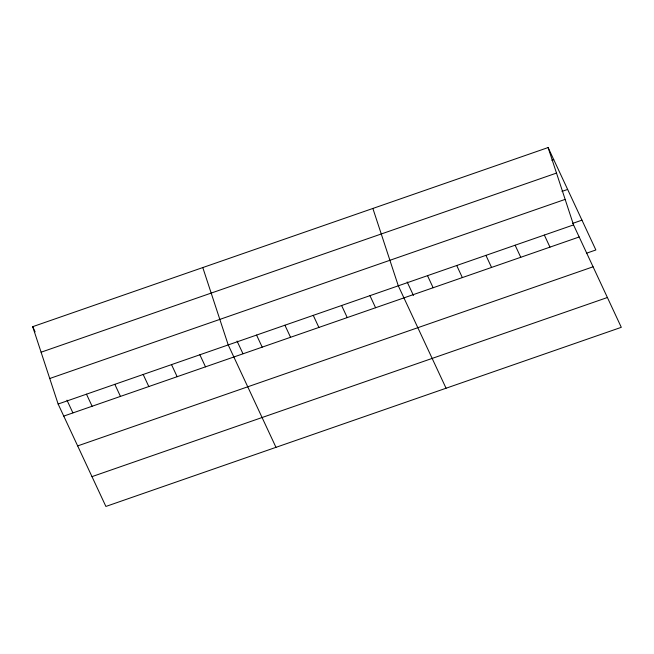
<?xml version="1.0" encoding="UTF-8"?>
<svg xmlns="http://www.w3.org/2000/svg" width="654" height="654" viewBox="0 0 654 654"><rect width="100%" height="100%" fill="white"/><g stroke="black" fill="none" stroke-linecap="round" stroke-linejoin="round"><path stroke-width="0.98" d="M548.109 147.551L573.542 224.911L621.3 327.327L105.891 506.449L58.132 404.033L32.7 326.673L548.109 147.551L595.868 249.967L586.442 253.245M551.853 160.279L553.742 159.625M41.096 352.204L556.505 173.081M561.99 191.401L567.639 189.439M49.745 378.502L565.154 199.388M572.544 223.431L581.962 220.153M58.132 404.033L573.542 224.911M63.765 416.099L579.174 236.985M77.662 445.914L593.072 266.799M91.985 476.635L607.394 297.513M544.341 235.064L549.965 247.138M515.131 245.217L520.756 257.284M485.922 255.362L491.555 267.437M456.721 265.516L462.345 277.582M427.512 275.661L433.136 287.735M407.148 281.956L413.467 295.51M446.061 388.231L398.302 285.814L372.87 208.454M369.96 295.665L375.584 307.74M341.609 305.516L347.241 317.591M313.266 315.367L318.89 327.441M284.915 325.218L290.548 337.292M256.564 335.069L262.197 347.143M237.059 341.069L242.961 353.716M275.98 447.336L228.221 344.92L202.789 267.56M199.871 354.779L205.503 366.845M171.528 364.63L177.152 376.696M143.177 374.48L148.81 386.547M114.826 384.331L120.459 396.398M86.483 394.182L92.108 406.248M32.7 326.673L35.112 331.848M66.978 400.174L72.872 412.821"/></g></svg>
